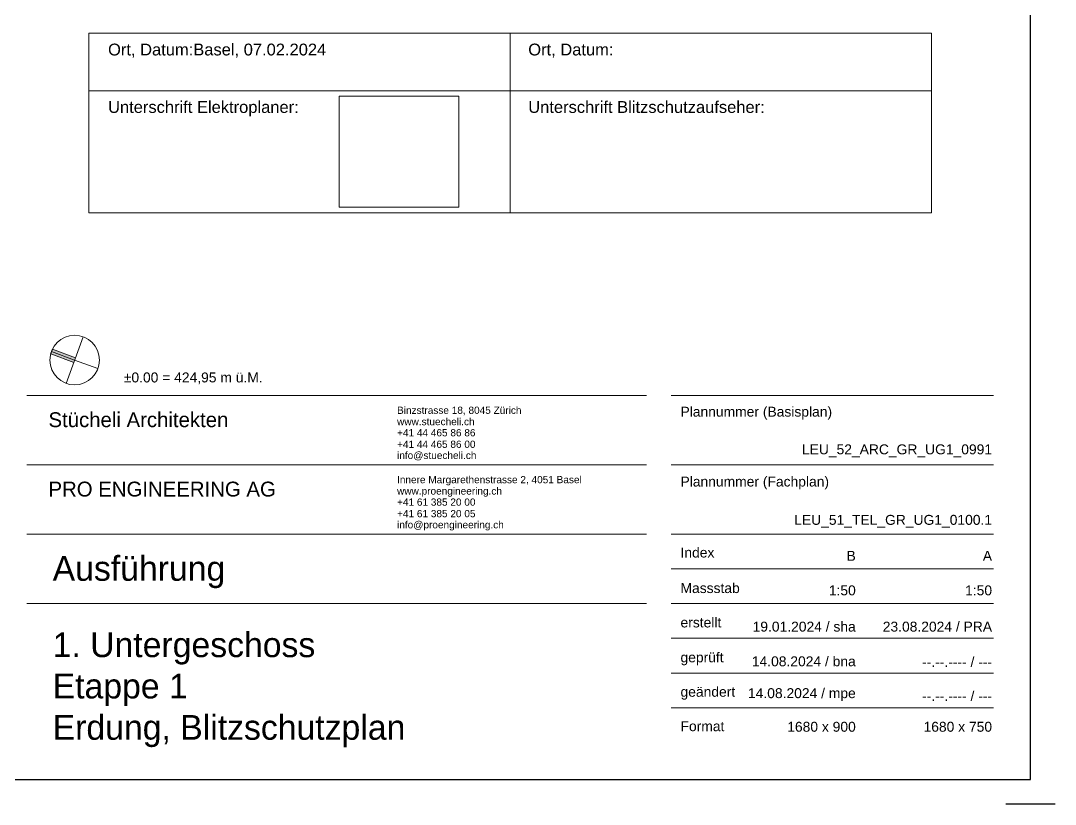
# Model space of a CAD drawing. Extents: x -1067 to 23308, y -6822 to 57810.
# Drawn here: x 403.8 to 612.6, y -179.5 to -21.3 of the extents above; entities that cross this region are included whole.
import ezdxf

# ---------------------------------------------------------------- set-up
doc = ezdxf.new("R2010")
doc.units = 0
doc.layers.get('0').update_dxf_attribs({"lineweight": 13})
doc.layers.add('EL01_WAN_Pro E_Kopf', color=7, linetype='Continuous', lineweight=13, true_color=0xffffff)
doc.layers.add('EL01_WANX_Bitmap', color=1, linetype='Continuous', lineweight=13, true_color=0xff0000)
for name, color, linetype, lineweight in [('G-____-TTLB-OTLN', 7, 'Continuous', 13), ('G-____-TTLB-THIN', 7, 'Continuous', 13), ('G-XREF-____-OTLN', 7, 'Continuous', 13)]:
    doc.layers.add(name, color=color, linetype=linetype, lineweight=lineweight)
doc.styles.add('Arial_10', font='arial.ttf', dxfattribs={"height": 6.884731})
doc.styles.add('Arial_14', font='arial.ttf', dxfattribs={"width": 0.975, "height": 0.01})
doc.styles.add('Arial_7', font='arial.ttf', dxfattribs={"width": 0.98, "height": 0.006})
doc.styles.add('Arial_8', font='arial.ttf', dxfattribs={"height": 2.950599})
doc.styles.get("Standard").update_dxf_attribs({"font": 'arial.ttf'})
picture_1 = doc.add_image_def('image1.jpg', size_in_pixel=(545, 385))

msp = doc.modelspace()

# ---------------------------------------------------------------- hatches: boundary and pattern name
at = {"layer": 'G-XREF-____-OTLN', "lineweight": 5, "ltscale": 0.13}
h = msp.add_hatch(color=256, dxfattribs=at)
edge = h.paths.add_edge_path()
edge.add_line((410.22, -87.64), (414.89, -89.35))
edge.add_line((414.89, -89.35), (414.55, -90.29))
edge.add_line((414.55, -90.29), (409.88, -88.58))
edge.add_arc((414.72, -89.82), 5, 154.2608, 165.7392, ccw=False)

# ---------------------------------------------------------------- linework, layer by layer
at = {"color": 0, "linetype": 'ByBlock', "lineweight": -2, "ltscale": 0.13}
for p, q in [((607.58, -174.47), (607.58, 565.53)), ((-1062.42, -174.47), (607.58, -174.47)), ((612.58, -179.47), (602.58, -179.47))]:
    msp.add_line(p, q, dxfattribs=at)
at = {"layer": 'EL01_WAN_Pro E_Kopf', "color": 1, "ltscale": 0.13, "true_color": 0xff0000}
msp.add_line((417.55, -35.46), (587.61, -35.46), dxfattribs=at)
for points in [[(587.61, -23.87), (417.55, -23.87), (417.55, -60.12), (587.61, -60.12), (587.61, -23.87)], [(502.58, -23.87), (502.58, -60.12)]]:
    msp.add_lwpolyline(points, dxfattribs=at)
at = {"layer": 'G-____-TTLB-OTLN', "ltscale": 0.13}
for p, q in [((414.89, -89.35), (410.22, -87.64)), ((409.88, -88.58), (414.55, -90.29)), ((414.55, -90.29), (414.89, -89.35)), ((530.08, -96.97), (405.08, -96.97)), ((600.08, -96.97), (535.08, -96.97)), ((530.08, -110.97), (405.08, -110.97)), ((600.08, -110.97), (535.08, -110.97)), ((530.08, -124.97), (405.08, -124.97)), ((600.08, -124.97), (535.08, -124.97)), ((600.08, -131.97), (535.08, -131.97)), ((530.08, -138.97), (405.08, -138.97)), ((600.08, -138.97), (535.08, -138.97)), ((600.08, -145.97), (535.08, -145.97)), ((600.08, -152.97), (535.08, -152.97)), ((600.08, -159.97), (535.08, -159.97))]:
    msp.add_line(p, q, dxfattribs=at)
msp.add_arc((414.72, -89.82), 5, 154.2608, 165.7392, dxfattribs=at)
at = {"layer": 'G-____-TTLB-THIN', "ltscale": 0.13}
for p, q in [((413.01, -94.51), (416.43, -85.12)), ((414.72, -89.82), (410.02, -88.11)), ((414.72, -89.82), (419.42, -91.53))]:
    msp.add_line(p, q, dxfattribs=at)
msp.add_circle((414.72, -89.82), 5, dxfattribs=at)

# ---------------------------------------------------------------- texts
at = {"layer": 'EL01_WAN_Pro E_Kopf', "color": 1, "ltscale": 0.13, "true_color": 0xff0000, "char_height": 2.3821, "attachment_point": 1, "line_spacing_factor": 1.257238}
for s, insert in [('{\\fArial;Ort, Datum:Basel, 07.02.2024}', (421.46, -25.95)), ('{\\fArial;Ort, Datum:}', (506.24, -25.95)), ('{\\fArial;Unterschrift Elektroplaner:}', (421.46, -37.55)), ('{\\fArial;Unterschrift Blitzschutzaufseher:}', (506.24, -37.55))]:
    msp.add_mtext(s, dxfattribs=dict(at, insert=insert))
at = {"layer": 'G-____-TTLB-OTLN', "lineweight": 5, "ltscale": 0.13}
for s, insert, char_height, width, attachment_point, style in [('±0.00 = 424,95 m ü.M.', (424.64, -92.32), 2, 33.5867, 1, 'Arial_10'), ('LEU_52_ARC_GR_UG1_0991', (599.82, -109.41), 2, 45.6444, 9, 'Arial_10'), ('\\pi-3.2,l6.4;LEU_51_TEL_GR_UG1_0100.1', (599.82, -123.64), 2, 78, 9, 'Arial_10'), ('Ausführung', (410.28, -129.36), 5, 42.1307, 1, 'Arial_14'), ('B', (572.32, -130.32), 2, 2.2311, 9, 'Arial_10'), ('A', (599.82, -130.32), 2, 2.2311, 9, 'Arial_10'), ('1:50', (572.32, -137.32), 2, 8.32, 9, 'Arial_10'), ('1:50', (599.82, -137.32), 2, 8.32, 9, 'Arial_10'), ('19.01.2024 / sha', (572.32, -144.64), 2, 24.8533, 9, 'Arial_10'), ('23.08.2024 / PRA', (599.82, -144.64), 2, 24.8533, 9, 'Arial_10'), ('1. Untergeschoss\\PEtappe 1\\PErdung, Blitzschutzplan', (410.28, -144.77), 5, 145, 1, 'Arial_14'), ('14.08.2024 / bna', (572.32, -151.64), 2, 24.8533, 9, 'Arial_10'), ('--.--.---- / ---', (599.82, -151.77), 2, 25.0222, 9, 'Arial_10'), ('14.08.2024 / mpe', (572.32, -158.64), 2, 24.8533, 9, 'Arial_10'), ('--.--.---- / ---', (599.82, -158.64), 2, 24.8533, 9, 'Arial_10'), ('1680 x 900', (572.32, -164.85), 2, 16.4978, 9, 'Arial_10'), ('1680 x 750', (599.82, -164.85), 2, 16.4978, 9, 'Arial_10')]:
    msp.add_mtext(s, dxfattribs=dict(at, insert=insert, char_height=char_height, width=width, attachment_point=attachment_point, style=style))
at = {"layer": 'G-____-TTLB-OTLN', "lineweight": 5, "ltscale": 0.13, "attachment_point": 1, "rotation": 0}
for s, insert, char_height, width, style in [('Stücheli Architekten', (409.44, -100.35), 3, 44.3894, 'Arial_7'), ('Binzstrasse 18, 8045 Zürich', (479.77, -99.22), 1.45, 30.1198, 'Arial_8'), ('Plannummer (Basisplan)', (536.96, -99.23), 2, 36.6115, 'Arial_10'), ('www.stuecheli.ch', (479.77, -101.51), 1.45, 18.6909, 'Arial_8'), ('+41 44 465 86 86', (479.77, -103.75), 1.45, 18.9687, 'Arial_8'), ('+41 44 465 86 00', (479.77, -106.08), 1.45, 18.9687, 'Arial_8'), ('info@stuecheli.ch', (479.77, -108.32), 1.45, 19.2862, 'Arial_8'), ('PRO ENGINEERING AG', (409.44, -114.35), 3, 54, 'Arial_7'), ('Innere Margarethenstrasse 2, 4051 Basel', (479.77, -113.22), 1.45, 47.85, 'Arial_8'), ('Plannummer (Fachplan)', (536.96, -113.33), 2, 35.8258, 'Arial_10'), ('www.proengineering.ch', (479.77, -115.51), 1.45, 24.65, 'Arial_8'), ('+41 61 385 20 00', (479.77, -117.75), 1.45, 18.966, 'Arial_8'), ('+41 61 385 20 05', (479.77, -120.08), 1.45, 18.966, 'Arial_8'), ('info@proengineering.ch', (479.77, -122.32), 1.45, 33.35, 'Arial_8'), ('Index', (536.96, -127.66), 2, 8.1708, 'Arial_10'), ('Massstab', (536.96, -134.83), 2, 14.3382, 'Arial_10'), ('erstellt', (536.96, -141.77), 2, 9.86, 'Arial_10'), ('geprüft', (536.96, -148.81), 2, 10.3706, 'Arial_10'), ('geändert', (536.96, -155.76), 2, 13.1204, 'Arial_10'), ('Format', (536.96, -162.71), 2, 10.6063, 'Arial_10')]:
    msp.add_mtext(s, dxfattribs=dict(at, insert=insert, char_height=char_height, width=width, style=style))

# ---------------------------------------------------------------- pictures from other files: only their frames are drawn
at = {"layer": 'EL01_WANX_Bitmap', "ltscale": 0.13}
image = msp.add_image(picture_1, insert=(468.12, -58.96), size_in_units=(24.14, 22.41), dxfattribs=at)
image.dxf.flags = 7

doc.saveas('drawing.dxf')
